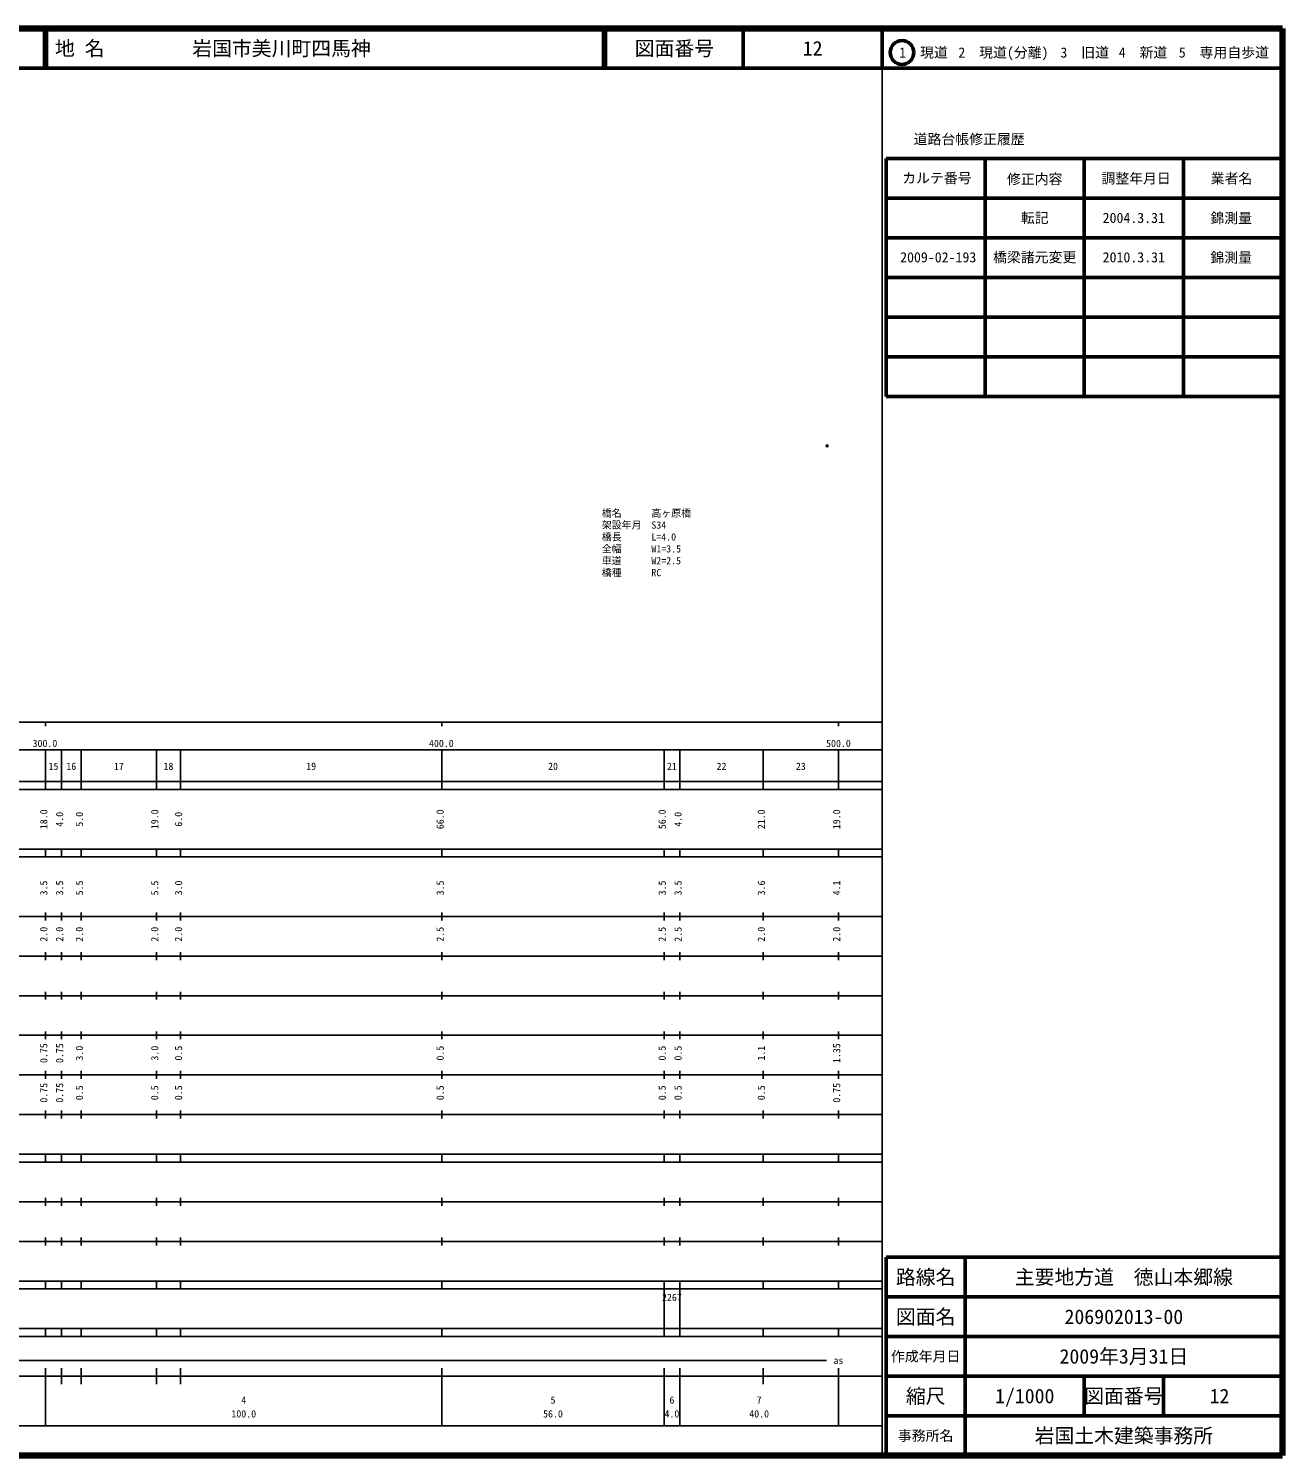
# Model space of a CAD drawing. Units: millimetres on the paper. Extents: x 40 to 680, y 20 to 380.
# Drawn here: x 363.7 to 680, y 20 to 380 of the extents above; entities that cross this region are included whole.
import ezdxf
from ezdxf.enums import TextEntityAlignment as Align

# ---------------------------------------------------------------- set-up
doc = ezdxf.new("R2010")
doc.units = ezdxf.units.MM
doc.header["$PDMODE"] = 32
doc.header["$PDSIZE"] = 0.5
for name, color, linetype in [('M-OTRS', 6, 'Continuous'), ('M-STR-HTXT', 7, 'Continuous'), ('M-TTL-TXT', 7, 'Continuous')]:
    doc.layers.add(name, color=color, linetype=linetype)
for name, color, linetype, lineweight in [('M-TTL', 2, 'Continuous', 140), ('M-TTL-BAND', 7, 'Continuous', 25), ('M-TTL-FRAM', 2, 'Continuous', 50), ('M-TTL-LINE', 7, 'Continuous', 50)]:
    doc.layers.add(name, color=color, linetype=linetype, lineweight=lineweight)
doc.styles.add('ＭＳ ゴシック', font='')
doc.styles.get('ＭＳ ゴシック').set_extended_font_data('MS Gothic')

msp = doc.modelspace()

# ---------------------------------------------------------------- linework, layer by layer
at = {"layer": 'M-OTRS'}
msp.add_point((565.129, 274.752), dxfattribs=at)
at = {"layer": 'M-TTL'}
for p, q in [((680, 380), (40, 380)), ((680, 20), (680, 380)), ((40, 20), (680, 20))]:
    msp.add_line(p, q, dxfattribs=at)
at = {"layer": 'M-TTL-BAND'}
for p, q in [((579, 20), (579, 370)), ((40, 205), (579, 205)), ((368, 205), (368, 204)), ((468, 205), (468, 204)), ((568, 205), (568, 204)), ((68, 198), (579, 198)), ((368, 188), (368, 198)), ((372, 188), (372, 198)), ((377, 188), (377, 198)), ((396, 188), (396, 198)), ((402, 188), (402, 198)), ((468, 188), (468, 198)), ((524, 188), (524, 198)), ((528, 188), (528, 198)), ((549, 188), (549, 198)), ((568, 188), (568, 198)), ((40, 190), (579, 190)), ((40, 188), (579, 188)), ((40, 173), (579, 173)), ((368, 171), (368, 173)), ((372, 171), (372, 173)), ((377, 171), (377, 173)), ((396, 171), (396, 173)), ((402, 171), (402, 173)), ((468, 171), (468, 173)), ((524, 171), (524, 173)), ((528, 171), (528, 173)), ((549, 171), (549, 173)), ((568, 171), (568, 173)), ((40, 171), (579, 171)), ((40, 156), (579, 156)), ((368, 155), (368, 157)), ((372, 155), (372, 157)), ((377, 155), (377, 157)), ((396, 155), (396, 157)), ((402, 155), (402, 157)), ((468, 155), (468, 157)), ((524, 155), (524, 157)), ((528, 155), (528, 157)), ((549, 155), (549, 157)), ((568, 155), (568, 157)), ((46, 146), (579, 146)), ((368, 145), (368, 147)), ((372, 145), (372, 147)), ((377, 145), (377, 147)), ((396, 145), (396, 147)), ((402, 145), (402, 147)), ((468, 145), (468, 147)), ((524, 145), (524, 147)), ((528, 145), (528, 147)), ((549, 145), (549, 147)), ((568, 145), (568, 147)), ((368, 135), (368, 137)), ((372, 135), (372, 137)), ((377, 135), (377, 137)), ((396, 135), (396, 137)), ((402, 135), (402, 137)), ((468, 135), (468, 137)), ((524, 135), (524, 137)), ((528, 135), (528, 137)), ((549, 135), (549, 137)), ((568, 135), (568, 137)), ((52, 136), (579, 136)), ((46, 126), (579, 126)), ((368, 125), (368, 127)), ((372, 125), (372, 127)), ((377, 125), (377, 127)), ((396, 125), (396, 127)), ((402, 125), (402, 127)), ((468, 125), (468, 127)), ((524, 125), (524, 127)), ((528, 125), (528, 127)), ((549, 125), (549, 127)), ((568, 125), (568, 127)), ((52, 116), (579, 116)), ((368, 115), (368, 117)), ((372, 115), (372, 117)), ((377, 115), (377, 117)), ((396, 115), (396, 117)), ((402, 115), (402, 117)), ((468, 115), (468, 117)), ((524, 115), (524, 117)), ((528, 115), (528, 117)), ((549, 115), (549, 117)), ((568, 115), (568, 117)), ((46, 106), (579, 106)), ((368, 105), (368, 107)), ((372, 105), (372, 107)), ((377, 105), (377, 107)), ((396, 105), (396, 107)), ((402, 105), (402, 107)), ((468, 105), (468, 107)), ((524, 105), (524, 107)), ((528, 105), (528, 107)), ((549, 105), (549, 107)), ((568, 105), (568, 107)), ((40, 96), (579, 96)), ((40, 94), (579, 94)), ((368, 94), (368, 96)), ((372, 94), (372, 96)), ((377, 94), (377, 96)), ((396, 94), (396, 96)), ((402, 94), (402, 96)), ((468, 94), (468, 96)), ((524, 94), (524, 96)), ((528, 94), (528, 96)), ((549, 94), (549, 96)), ((568, 94), (568, 96)), ((49, 84), (579, 84)), ((368, 83), (368, 85)), ((372, 83), (372, 85)), ((377, 83), (377, 85)), ((396, 83), (396, 85)), ((402, 83), (402, 85)), ((468, 83), (468, 85)), ((524, 83), (524, 85)), ((528, 83), (528, 85)), ((549, 83), (549, 85)), ((568, 83), (568, 85)), ((40, 74), (579, 74)), ((368, 73), (368, 75)), ((372, 73), (372, 75)), ((377, 73), (377, 75)), ((396, 73), (396, 75)), ((402, 73), (402, 75)), ((468, 73), (468, 75)), ((524, 73), (524, 75)), ((528, 73), (528, 75)), ((549, 73), (549, 75)), ((568, 73), (568, 75)), ((40, 64), (579, 64)), ((40, 62), (579, 62)), ((368, 62), (368, 64)), ((372, 62), (372, 64)), ((377, 62), (377, 64)), ((396, 62), (396, 64)), ((402, 62), (402, 64)), ((468, 62), (468, 64)), ((524, 62), (524, 64)), ((524, 52), (524, 62)), ((528, 62), (528, 64)), ((528, 52), (528, 62)), ((549, 62), (549, 64)), ((568, 62), (568, 64)), ((40, 52), (579, 52)), ((368, 50), (368, 52)), ((372, 50), (372, 52)), ((377, 50), (377, 52)), ((396, 50), (396, 52)), ((402, 50), (402, 52)), ((468, 50), (468, 52)), ((524, 50), (524, 52)), ((528, 50), (528, 52)), ((549, 50), (549, 52)), ((568, 50), (568, 52)), ((40, 50), (579, 50)), ((71, 44), (565, 44)), ((40, 40), (579, 40)), ((368, 27.5), (368, 42)), ((372, 38), (372, 42)), ((377, 38), (377, 42)), ((396, 38), (396, 42)), ((402, 38), (402, 42)), ((468, 27.5), (468, 42)), ((524, 27.5), (524, 42)), ((528, 27.5), (528, 42)), ((549, 38), (549, 42)), ((568, 27.5), (568, 42)), ((68, 27.5), (579, 27.5))]:
    msp.add_line(p, q, dxfattribs=at)
at = {"layer": 'M-TTL-FRAM'}
for p, q in [((580, 347.197), (580, 287.197)), ((580, 347.197), (680, 347.197)), ((580, 287.197), (680, 287.197)), ((680, 70), (580, 70)), ((580, 70), (580, 20))]:
    msp.add_line(p, q, dxfattribs=at)
at = {"layer": 'M-TTL-LINE'}
for p, q in [((367.75, 380), (367.75, 370)), ((368.25, 380), (368.25, 370)), ((508.747, 380), (508.747, 370)), ((509.247, 380), (509.247, 370)), ((543.997, 380), (543.997, 370)), ((579, 380), (579, 370)), ((40, 370), (680, 370)), ((605, 347.197), (605, 287.197)), ((630, 347.197), (630, 287.197)), ((655, 347.197), (655, 287.197)), ((580, 337.197), (680, 337.197)), ((580, 327.197), (680, 327.197)), ((580, 317.197), (680, 317.197)), ((580, 307.197), (680, 307.197)), ((580, 297.197), (680, 297.197)), ((600, 70), (600, 20)), ((680, 60), (580, 60)), ((680, 50), (580, 50)), ((680, 40), (580, 40)), ((630, 40), (630, 30)), ((650, 40), (650, 30)), ((680, 30), (580, 30))]:
    msp.add_line(p, q, dxfattribs=at)
msp.add_circle((584.031, 373.958), 3, dxfattribs=at)

# ---------------------------------------------------------------- texts
at = {"layer": 'M-STR-HTXT', "style": 'ＭＳ ゴシック'}
for s, p in [('橋名\u3000\u3000\u3000高ヶ原橋', (508.316, 256.271)), ('架設年月\u3000S34', (508.316, 253.271)), ('橋長\u3000\u3000\u3000L=4.0', (508.316, 250.271)), ('全幅\u3000\u3000\u3000W1=3.5', (508.316, 247.271)), ('車道\u3000\u3000\u3000W2=2.5', (508.316, 244.271)), ('橋種\u3000\u3000\u3000RC', (508.316, 241.271))]:
    msp.add_text(s, height=1.833, dxfattribs=at).set_placement(p, align=Align.BOTTOM_LEFT)
at = {"layer": 'M-TTL-BAND', "style": 'ＭＳ ゴシック'}
for s, p in [('300.0', (367.844, 198.195)), ('400.0', (467.844, 198.195)), ('500.0', (568, 198.195)), ('15', (370, 192.405)), ('16', (374.5, 192.405)), ('17', (386.5, 192.405)), ('18', (399, 192.405)), ('19', (435, 192.405)), ('20', (496, 192.405)), ('21', (526, 192.405)), ('22', (538.5, 192.405)), ('23', (558.5, 192.405)), ('as', (568, 42.5)), ('4', (418, 32.523)), ('5', (496, 32.523)), ('6', (526, 32.523)), ('7', (548, 32.523)), ('100.0', (418, 29.033)), ('56.0', (496, 29.033)), ('4.0', (526, 29.033)), ('40.0', (548, 29.033))]:
    msp.add_text(s, height=1.833, dxfattribs=at).set_placement(p, align=Align.BOTTOM_CENTER)
for s, p in [('18.0', (369, 180.5)), ('4.0', (373, 180.5)), ('5.0', (378, 180.5)), ('19.0', (397, 180.5)), ('6.0', (403, 180.5)), ('66.0', (469, 180.5)), ('56.0', (525, 180.5)), ('4.0', (529, 180.5)), ('21.0', (550, 180.5)), ('19.0', (569, 180.5)), ('3.5', (369, 163.174)), ('3.5', (373, 163.174)), ('5.5', (378, 163.174)), ('5.5', (397, 163.174)), ('3.0', (403, 163.174)), ('3.5', (469, 163.174)), ('3.5', (525, 163.174)), ('3.5', (529, 163.174)), ('3.6', (550, 163.174)), ('4.1', (569, 163.174)), ('2.0', (369, 151.5)), ('2.0', (373, 151.5)), ('2.0', (378, 151.5)), ('2.0', (397, 151.5)), ('2.0', (403, 151.5)), ('2.5', (469, 151.5)), ('2.5', (525, 151.5)), ('2.5', (529, 151.5)), ('2.0', (550, 151.5)), ('2.0', (569, 151.5)), ('0.75', (369, 121.5)), ('0.75', (373, 121.5)), ('3.0', (378, 121.5)), ('3.0', (397, 121.5)), ('0.5', (403, 121.5)), ('0.5', (469, 121.5)), ('0.5', (525, 121.5)), ('0.5', (529, 121.5)), ('1.1', (550, 121.5)), ('1.35', (569, 121.5)), ('0.75', (369, 111.5)), ('0.75', (373, 111.5)), ('0.5', (378, 111.5)), ('0.5', (397, 111.5)), ('0.5', (403, 111.5)), ('0.5', (469, 111.5)), ('0.5', (525, 111.5)), ('0.5', (529, 111.5)), ('0.5', (550, 111.5)), ('0.75', (569, 111.5))]:
    msp.add_text(s, height=1.833, rotation=90, dxfattribs=at).set_placement(p, align=Align.BOTTOM_CENTER)
msp.add_text('2267', height=1.833, dxfattribs=at).set_placement((523.5, 58.405), align=Align.BOTTOM_LEFT)
at = {"layer": 'M-TTL-TXT', "style": 'ＭＳ ゴシック'}
for s, p in [('地 名', (370.38, 375)), ('岩国市美川町四馬神', (405.024, 375))]:
    msp.add_text(s, height=3.666, dxfattribs=at).set_placement(p, align=Align.MIDDLE_LEFT)
for s, height, p in [('図面番号', 3.666, (526.622, 375)), ('12', 3.666, (561.497, 375)), ('1\u3000現道', 2.566, (589.448, 373.958)), ('2\u3000現道(分離)', 2.566, (609.619, 373.958)), ('3\u3000旧道', 2.566, (630.121, 373.958)), ('4\u3000新道', 2.566, (644.824, 373.958)), ('5\u3000専用自歩道', 2.566, (665.228, 373.958)), ('道路台帳修正履歴', 2.566, (600.968, 352.113)), ('カルテ番号', 2.566, (592.839, 342.277)), ('修正内容', 2.566, (617.509, 342.023)), ('調整年月日', 2.566, (643.089, 342.197)), ('業者名', 2.566, (667.134, 342.197)), ('転記', 2.566, (617.5, 332.245)), ('2004.3.31', 2.566, (642.5, 332.245)), ('錦測量', 2.566, (667.077, 332.189)), ('2009-02-193', 2.566, (593.167, 322.291)), ('橋梁諸元変更', 2.566, (617.5, 322.291)), ('2010.3.31', 2.566, (642.5, 322.291)), ('錦測量', 2.566, (667.077, 322.234)), ('路線名', 3.666, (590, 65)), ('路線名', 3.666, (590, 65)), ('主要地方道\u3000徳山本郷線', 3.666, (640, 65)), ('図面名', 3.666, (590, 55)), ('図面名', 3.666, (590, 55)), ('206902013-00', 3.666, (640, 55)), ('2009年3月31日', 3.666, (640, 45)), ('作成年月日', 2.566, (590, 45)), ('作成年月日', 2.566, (590, 45)), ('縮尺', 3.666, (590, 35)), ('縮尺', 3.666, (590, 35)), ('1/1000', 3.666, (615, 35)), ('図面番号', 3.666, (640, 35)), ('図面番号', 3.666, (640, 35)), ('12', 3.666, (664.125, 35)), ('事務所名', 2.566, (590, 25)), ('事務所名', 2.566, (590, 25)), ('岩国土木建築事務所', 3.666, (640, 25))]:
    msp.add_text(s, height=height, dxfattribs=at).set_placement(p, align=Align.MIDDLE_CENTER)

doc.saveas('drawing.dxf')
